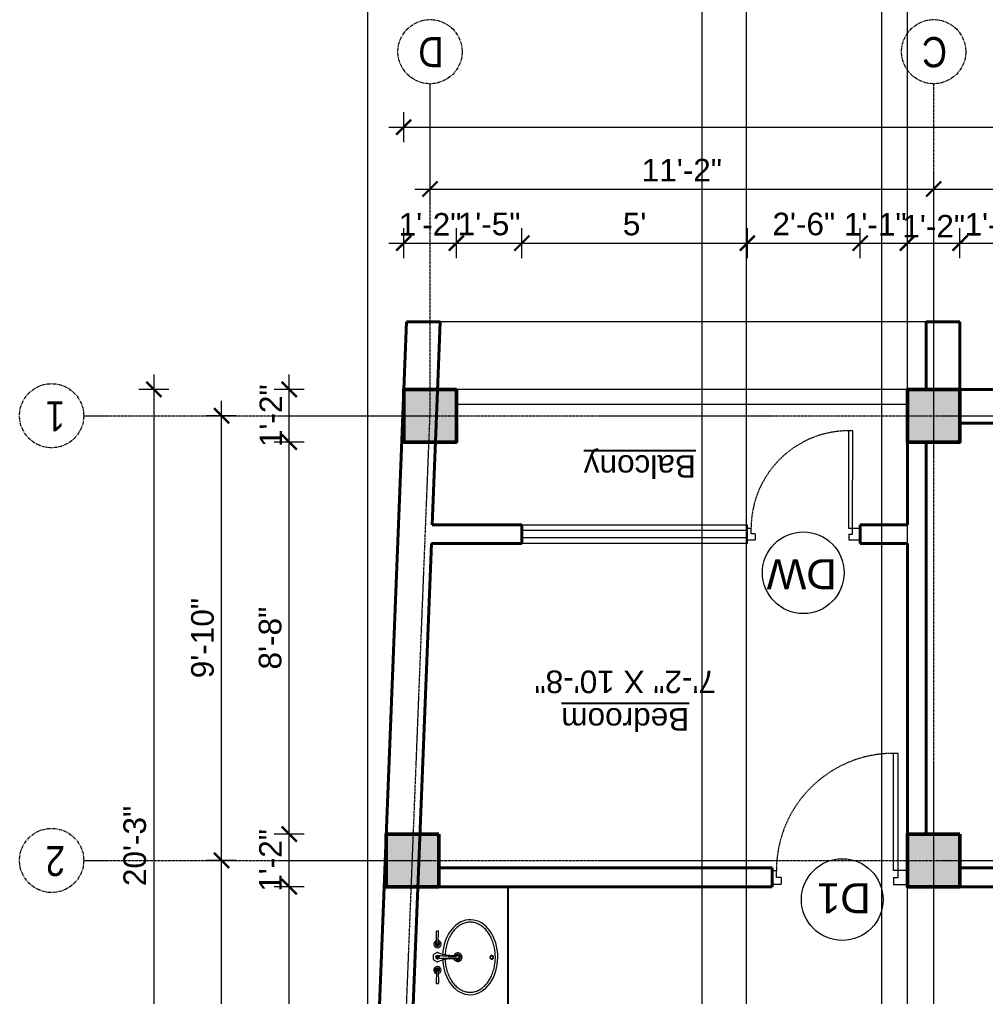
# Model space of a CAD drawing. Header units: inches. Extents: x 136316 to 155547, y -21384 to -17606.
# Drawn here: x 153879.2 to 154136.1, y -18420.4 to -18160.7 of the extents above; entities that cross this region are included whole.
import ezdxf

# ---------------------------------------------------------------- set-up
doc = ezdxf.new("R2010")
doc.units = ezdxf.units.IN
doc.header["$LTSCALE"] = 0.5
doc.header["$MEASUREMENT"] = 0
doc.header["$PDMODE"] = 66
doc.linetypes.add('CENTER', pattern=[2, 1.25, -0.25, 0.25, -0.25])
doc.linetypes.add('HIDDEN', pattern=[0.375, 0.25, -0.125])
for name, color, linetype, lineweight in [('Annotate-Lite.w', 177, 'Continuous', 9), ('Annotations-Bold.w', 177, 'Continuous', 13), ('C-COLUMN', 1, 'Continuous', 50), ('DIM', 4, 'Continuous', 5), ('DIM 1-100', 4, 'Continuous', 13), ('Door-Window.w', 4, 'Continuous', 15), ('Fittings', 9, 'Continuous', 5), ('PARAPET', 50, 'Continuous', 13), ('TEXT', 220, 'Continuous', 9), ('Toilet', 7, 'Continuous', 25), ('wall', 1, 'Continuous', 40)]:
    doc.layers.add(name, color=color, linetype=linetype, lineweight=lineweight)
doc.layers.add('furniture', color=31, linetype='Continuous')
doc.styles.add('ARAIL', font='ARIALN.TTF')
doc.styles.add('arial.', font='arial.ttf')
doc.styles.add('gaurav', font='arial.ttf')
doc.styles.get("Standard").update_dxf_attribs({"font": 'arial.ttf'})
doc.dimstyles.new('1 by 96', dxfattribs={"dimtxt": 6, "dimasz": 4, "dimexe": 4, "dimexo": 4, "dimgap": 2, "dimtad": 1, "dimdec": 0, "dimzin": 0, "dimdsep": 46, "dimlunit": 4, "dimtxsty": 'Standard', "dimblk": 'ARCHTICK', "dimcen": 0, "dimdle": 4, "dimadec": 0, "dimazin": 0, "dimtfac": 1, "dimtdec": 0, "dimtix": 1, "dimtofl": 0, "dimtmove": 1, "dimatfit": 3, "dimldrblk": 'ARCHTICK', "dimfxl": 4, "dimfxlon": 1, "dimtolj": 1, "dimtzin": 0, "dimlwd": -1, "dimlwe": -1, "dimarcsym": 0})

# ---------------------------------------------------------------- blocks, each defined once
blk = doc.blocks.new('3-0')
at = {"ltscale": 3}
for p, q in [((11063.05, 10097.68), (11065.97, 10099.9)), ((11065.25, 10097.81), (11066.71, 10098.92)), ((11065.97, 10099.9), (11066.71, 10098.92)), ((11063.05, 10097.68), (11064.53, 10095.73)), ((11065.99, 10096.84), (11064.53, 10095.73)), ((11065.99, 10096.84), (11065.25, 10097.81)), ((11085.5, 10074.13), (11110.32, 10092.96)), ((11111.05, 10091.97), (11110.32, 10092.96)), ((11086.24, 10073.15), (11111.05, 10091.97)), ((11084.04, 10073.02), (11082.57, 10071.91)), ((11084.04, 10073.02), (11084.78, 10072.04)), ((11084.78, 10072.04), (11086.24, 10073.15)), ((11086.24, 10073.15), (11085.5, 10074.13)), ((11087.72, 10071.2), (11086.24, 10073.15)), ((11082.57, 10071.91), (11084.79, 10068.98)), ((11084.79, 10068.98), (11087.72, 10071.2))]:
    blk.add_line(p, q, dxfattribs=at)
at = {"layer": 'Door-Window.w', "color": 9, "linetype": 'HIDDEN', "lineweight": 18}
blk.add_arc((11085.5, 10074.13), 31.16, 37.1906, 127.1465, dxfattribs=at)
blk = doc.blocks.new('A$C604E024C')
at = {"linetype": 'ByBlock'}
for p, q in [((-107.3, 6.3), (-198.2, 8.5)), ((-101.1, 4.4), (-101.1, -4.4)), ((-101.1, 4.4), (-100.5, 4.4)), ((-100.5, 4.4), (-100.5, 0.6)), ((-100.5, 0.6), (-96.6, 0.6)), ((-100.5, 0), (-100.5, -3.8)), ((-100.5, 0), (-96.6, 0)), ((-96.6, 4.4), (-96.6, 0.6)), ((-96.6, 4.4), (-96, 4.4)), ((-96, 4.4), (-96, -3.8)), ((-5.6, 4.4), (-5.6, -4.4)), ((-5.6, 4.4), (-5, 4.4)), ((-5, 4.4), (-5, -3.8)), ((0, 12.9), (0, -12.9)), ((1.2, 4.4), (1.2, -4.4)), ((1.2, 4.4), (3.5, 4.4)), ((1.8, 3.8), (1.8, 0.6)), ((1.8, 3.8), (3.5, 3.8)), ((1.8, 0.6), (3.5, 0.6)), ((100.4, 2.2), (101, 2.4)), ((107.3, 6.3), (198.2, 8.5)), ((199.2, 7.5), (199.2, -7.5)), ((-107.3, -6.3), (-198.2, -8.5)), ((-101.1, -4.4), (-100.5, -4.4)), ((-100.5, -3.8), (-100.5, -4.4)), ((-96.6, 0), (-96.6, -4.4)), ((-96.6, -4.4), (-96, -4.4)), ((-96, -3.8), (-96, -4.4)), ((-5.6, -4.4), (-1.2, -4.4)), ((-5, -3.8), (-1.2, -3.8)), ((-1.2, -3.8), (-1.2, -4.4)), ((1.2, -4.4), (3.5, -4.4)), ((1.8, 0), (1.8, -3.8)), ((1.8, 0), (3.5, 0)), ((1.8, -3.8), (3.5, -3.8)), ((100.4, -2.2), (101, -2.4)), ((107.3, -6.3), (198.2, -8.5))]:
    blk.add_line(p, q, dxfattribs=at)
for points in [[(34.8, -2.5), (34.8, -2.5, 0.267949), (34.8, 2.5), (19.6, 28.9, 0.267949), (15.2, 31.4), (-15.2, 31.4, 0.267949), (-19.6, 28.9), (-34.8, 2.5, 0.267949), (-34.8, -2.5)], [(0, 12.9), (-4.6, 12.9, 0.267949), (-8.9, 10.4), (-13.5, 2.5, 0.267949), (-13.5, -2.5), (-8.9, -10.4, 0.267949), (-4.6, -12.9), (0, -12.9)], [(0, 12.9), (4.6, 12.9, -0.267949), (8.9, 10.4), (13.5, 2.5, -0.267949), (13.5, -2.5), (8.9, -10.4, -0.267949), (4.6, -12.9), (0, -12.9)], [(-14.6, -149.3, 0.267949), (-14.6, -154.3), (-9.4, -163.2, 0.267949), (-5.1, -165.7), (0, -165.7)], [(14.6, -149.3, -0.267949), (14.6, -154.3), (9.5, -163.2, -0.267949), (5.2, -165.7), (0, -165.7)]]:
    blk.add_lwpolyline(points, format="xyb", dxfattribs=at)
for centre, radius, start, end in [((-148.2, 0), 51.6, 171.62848, 188.37152), ((-198.2, 7.5), 1, 88.57669, 180), ((-98.6, 0), 27.8, 193.93526, 166.06474), ((-98.6, 0), 16.1, 203.47719, 156.52281), ((-98.6, 0), 13.6, 207.82536, 152.17464), ((-98.6, 0), 10.7, 215.76651, 144.23349), ((3.5, 2.2), 2.2, 301.40481, 90), ((3.5, 2.2), 1.6, 270, 90.01417), ((3.5, -1.9), 2.5, 270, 62.70974), ((98.6, 0), 27.8, 13.93526, 346.06474), ((98.6, 0), 16.1, 23.47719, 336.52281), ((98.6, 0), 13.6, 27.82536, 332.17464), ((98.6, 0), 10.7, 35.76651, 324.23349), ((198.2, 7.5), 1, 0, 91.42331), ((-198.2, -7.5), 1, 180, 271.42331), ((-325.4, -117.3), 312.4, 354.13327, 21.56539), ((-1093.1, -109.8), 1085, 357.18281, 5.67785), ((3.5, -1.9), 1.9, 270, 90), ((1083.5, -109.3), 1075.4, 174.30277, 182.87364), ((324.5, -117.1), 311.5, 158.41566, 185.92552), ((198.2, -7.5), 1, 268.57669, 0)]:
    blk.add_arc(centre, radius, start, end, dxfattribs=at)
blk.add_ellipse((98.6, 0), major_axis=(0, 4.4), ratio=0.647537, start_param=-0.996154, end_param=4.137747, dxfattribs=at)
blk.add_open_spline([(100.4, 2.2), (100.2, 2.6), (100, 2.9), (99.5, 3.4), (99.3, 3.6), (98.9, 3.8), (98.7, 3.8), (98.6, 3.8), (98.4, 3.8), (98.1, 3.7), (97.7, 3.5), (97.5, 3.3), (97.1, 2.8), (96.9, 2.5), (96.6, 1.8), (96.5, 1.3), (96.3, 0.3), (96.3, -0.3), (96.5, -1.6), (96.7, -2.1), (97.1, -2.9), (97.4, -3.2), (97.9, -3.6), (98.1, -3.7), (98.6, -3.8), (98.8, -3.8), (99.3, -3.6), (99.6, -3.4), (100, -2.9), (100.2, -2.6), (100.4, -2.2)], degree=3, knots=[5.296065, 5.296065, 5.296065, 5.296065, 5.668493, 5.668493, 6.044953, 6.044953, 6.283185, 6.283185, 6.283185, 6.618814, 6.618814, 6.954443, 6.954443, 7.290072, 7.290072, 7.6257, 7.6257, 8.094621, 8.094621, 8.563542, 8.563542, 8.940002, 8.940002, 9.316461, 9.316461, 9.692921, 9.692921, 10.069381, 10.069381, 10.411893, 10.411893, 10.411893, 10.411893], dxfattribs=at)
blk = doc.blocks.new('basin')
for radius, start, end in [(1.14, 113.503, 66.2712), (0.79, 126.715, 52.8739)]:
    blk.add_arc((134195.31, -39122.53), radius, start, end)
blk.add_ellipse((134195.31, -39125.83), major_axis=(-9.97, 0), ratio=0.736887, start_param=4.757716, end_param=10.948885)
blk.add_ellipse((134195.31, -39131.57), major_axis=(0.448, 0), ratio=0.674502)
for points, knots in [([(134194.69, -39119.15), (134194.32, -39119.17), (134193.96, -39119.2), (134193.09, -39119.32), (134192.57, -39119.42), (134191.58, -39119.69), (134191.1, -39119.85), (134190.19, -39120.23), (134189.76, -39120.45), (134188.95, -39120.93), (134188.57, -39121.2), (134187.89, -39121.77), (134187.59, -39122.07), (134187.06, -39122.71), (134186.83, -39123.04), (134186.45, -39123.73), (134186.3, -39124.08), (134186.09, -39124.79), (134186.03, -39125.15), (134185.99, -39125.61), (134185.99, -39125.72), (134185.99, -39125.83), (134185.99, -39126.08), (134186.01, -39126.34), (134186.11, -39126.94), (134186.2, -39127.29), (134186.47, -39127.97), (134186.64, -39128.31), (134187.06, -39128.96), (134187.31, -39129.28), (134187.88, -39129.88), (134188.2, -39130.16), (134188.9, -39130.7), (134189.28, -39130.94), (134190.1, -39131.39), (134190.53, -39131.59), (134191.45, -39131.93), (134191.92, -39132.08), (134192.9, -39132.31), (134193.4, -39132.4), (134194.43, -39132.51), (134194.94, -39132.53), (134195.97, -39132.52), (134196.49, -39132.48), (134197.5, -39132.35), (134198, -39132.25), (134198.97, -39132), (134199.44, -39131.84), (134200.34, -39131.48), (134200.76, -39131.27), (134201.56, -39130.8), (134201.93, -39130.55), (134202.61, -39130), (134202.91, -39129.71), (134203.45, -39129.1), (134203.69, -39128.78), (134204.08, -39128.12), (134204.24, -39127.78), (134204.48, -39127.09), (134204.56, -39126.74), (134204.64, -39126.04), (134204.64, -39125.69), (134204.57, -39124.98), (134204.49, -39124.62), (134204.25, -39123.91), (134204.09, -39123.56), (134203.69, -39122.89), (134203.45, -39122.56), (134202.89, -39121.93), (134202.58, -39121.63), (134201.88, -39121.07), (134201.49, -39120.81), (134200.67, -39120.35), (134200.22, -39120.13), (134199.3, -39119.77), (134198.81, -39119.62), (134197.81, -39119.37), (134197.29, -39119.28), (134196.49, -39119.19), (134196.22, -39119.16), (134195.94, -39119.15)], [4.778413, 4.778413, 4.778413, 4.778413, 4.89303, 4.89303, 5.060537, 5.060537, 5.228045, 5.228045, 5.395552, 5.395552, 5.56306, 5.56306, 5.730567, 5.730567, 5.898075, 5.898075, 6.065582, 6.065582, 6.233089, 6.233089, 6.283185, 6.283185, 6.283185, 6.401225, 6.401225, 6.564378, 6.564378, 6.727532, 6.727532, 6.890685, 6.890685, 7.053839, 7.053839, 7.216992, 7.216992, 7.380146, 7.380146, 7.543299, 7.543299, 7.706452, 7.706452, 7.869606, 7.869606, 8.032759, 8.032759, 8.195913, 8.195913, 8.359066, 8.359066, 8.52222, 8.52222, 8.685373, 8.685373, 8.848527, 8.848527, 9.01168, 9.01168, 9.174834, 9.174834, 9.337987, 9.337987, 9.501141, 9.501141, 9.668648, 9.668648, 9.836155, 9.836155, 10.003663, 10.003663, 10.17117, 10.17117, 10.338678, 10.338678, 10.506185, 10.506185, 10.673693, 10.673693, 10.8412, 10.8412, 10.929386, 10.929386, 10.929386, 10.929386]), ([(134195.86, -39131.57), (134195.86, -39131.55), (134195.86, -39131.52), (134195.84, -39131.46), (134195.83, -39131.44), (134195.79, -39131.36), (134195.75, -39131.32), (134195.66, -39131.25), (134195.6, -39131.23), (134195.46, -39131.18), (134195.36, -39131.16), (134195.17, -39131.17), (134195.07, -39131.2), (134194.94, -39131.27), (134194.9, -39131.3), (134194.83, -39131.37), (134194.8, -39131.4), (134194.77, -39131.48), (134194.76, -39131.52), (134194.75, -39131.6), (134194.76, -39131.65), (134194.79, -39131.73), (134194.81, -39131.76), (134194.87, -39131.83), (134194.9, -39131.86), (134194.98, -39131.9), (134195.02, -39131.92), (134195.15, -39131.97), (134195.25, -39131.99), (134195.44, -39131.98), (134195.54, -39131.95), (134195.67, -39131.89), (134195.72, -39131.85), (134195.79, -39131.78), (134195.81, -39131.75), (134195.85, -39131.67), (134195.86, -39131.63), (134195.86, -39131.58), (134195.86, -39131.58), (134195.86, -39131.57)], [0, 0, 0, 0, 0.188397, 0.188397, 0.376794, 0.376794, 0.73698, 0.73698, 1.097166, 1.097166, 1.657793, 1.657793, 2.21842, 2.21842, 2.564182, 2.564182, 2.840364, 2.840364, 3.116547, 3.116547, 3.39273, 3.39273, 3.668913, 3.668913, 3.945096, 3.945096, 4.221279, 4.221279, 4.783807, 4.783807, 5.346334, 5.346334, 5.697184, 5.697184, 5.974645, 5.974645, 6.252106, 6.252106, 6.283185, 6.283185, 6.283185, 6.283185])]:
    blk.add_open_spline(points, degree=3, knots=knots)
at = {"xscale": 0.03499430959345774, "yscale": 0.03499430959345774, "zscale": 0.03499430959345774, "rotation": 359.9929103328581}
blk.add_blockref('A$C604E024C', (134195.31, -39117.12), dxfattribs=at)
blk = doc.blocks.new('_ArchTick')
at = {"color": 0, "linetype": 'ByBlock', "const_width": 0.15}
blk.add_lwpolyline([(-0.5, -0.5), (0.5, 0.5)], dxfattribs=at)
blk = doc.blocks.new('*D772')
at = {"layer": 'Defpoints', "color": 0, "transparency": 16777216}
for p in [(153950.93, -18391.27), (153976.71, -18391.27), (153972.27, -18487.87)]:
    blk.add_point(p, dxfattribs=at)
at = {"layer": 'DIM 1-100', "color": 0, "transparency": 16777216}
for p, q in [((153950.93, -18491.87), (153950.93, -18387.27)), ((153954.93, -18391.27), (153946.93, -18391.27)), ((153954.93, -18487.87), (153946.93, -18487.87))]:
    blk.add_line(p, q, dxfattribs=at)
at = {"layer": 'DIM 1-100', "color": 0, "transparency": 16777216, "xscale": 4, "yscale": 4, "zscale": 4}
for p, rotation in [((153950.93, -18391.27), 90), ((153950.93, -18487.87), 270)]:
    blk.add_blockref('_ArchTick', p, dxfattribs=dict(at, rotation=rotation))
at = {"layer": 'DIM 1-100', "color": 0, "transparency": 16777216, "insert": (153945.87, -18439.57), "char_height": 6, "attachment_point": 5, "rotation": 90}
blk.add_mtext('\\A1;8\'-1"', dxfattribs=at)
blk = doc.blocks.new('*D773')
at = {"layer": 'Defpoints', "color": 0, "transparency": 16777216}
for p in [(153950.93, -18377.27), (153976.71, -18377.27), (153976.71, -18391.27)]:
    blk.add_point(p, dxfattribs=at)
at = {"layer": 'DIM 1-100', "color": 0, "transparency": 16777216}
for p, q in [((153950.93, -18395.27), (153950.93, -18373.27)), ((153954.93, -18377.27), (153946.93, -18377.27)), ((153954.93, -18391.27), (153946.93, -18391.27))]:
    blk.add_line(p, q, dxfattribs=at)
at = {"layer": 'DIM 1-100', "color": 0, "transparency": 16777216, "xscale": 4, "yscale": 4, "zscale": 4}
for p, rotation in [((153950.93, -18377.27), 90), ((153950.93, -18391.27), 270)]:
    blk.add_blockref('_ArchTick', p, dxfattribs=dict(at, rotation=rotation))
at = {"layer": 'DIM 1-100', "color": 0, "transparency": 16777216, "insert": (153945.92, -18384.27), "char_height": 6, "attachment_point": 5, "rotation": 90}
blk.add_mtext('\\A1;1\'-2"', dxfattribs=at)
blk = doc.blocks.new('*D774')
at = {"layer": 'Defpoints', "color": 0, "transparency": 16777216}
for p in [(153950.93, -18273.04), (153981.37, -18273.04), (153976.71, -18377.27)]:
    blk.add_point(p, dxfattribs=at)
at = {"layer": 'DIM 1-100', "color": 0, "transparency": 16777216}
for p, q in [((153950.93, -18381.27), (153950.93, -18269.04)), ((153954.93, -18273.04), (153946.93, -18273.04)), ((153954.93, -18377.27), (153946.93, -18377.27))]:
    blk.add_line(p, q, dxfattribs=at)
at = {"layer": 'DIM 1-100', "color": 0, "transparency": 16777216, "xscale": 4, "yscale": 4, "zscale": 4}
for p, rotation in [((153950.93, -18273.04), 90), ((153950.93, -18377.27), 270)]:
    blk.add_blockref('_ArchTick', p, dxfattribs=dict(at, rotation=rotation))
at = {"layer": 'DIM 1-100', "color": 0, "transparency": 16777216, "insert": (153945.87, -18325.16), "char_height": 6, "attachment_point": 5, "rotation": 90}
blk.add_mtext('\\A1;8\'-8"', dxfattribs=at)
blk = doc.blocks.new('*D775')
at = {"layer": 'Defpoints', "color": 0, "transparency": 16777216}
for p in [(153950.93, -18259.04), (153981.37, -18259.04), (153981.37, -18273.04)]:
    blk.add_point(p, dxfattribs=at)
at = {"layer": 'DIM 1-100', "color": 0, "transparency": 16777216}
for p, q in [((153950.93, -18277.04), (153950.93, -18255.04)), ((153954.93, -18259.04), (153946.93, -18259.04)), ((153954.93, -18273.04), (153946.93, -18273.04))]:
    blk.add_line(p, q, dxfattribs=at)
at = {"layer": 'DIM 1-100', "color": 0, "transparency": 16777216, "xscale": 4, "yscale": 4, "zscale": 4}
for p, rotation in [((153950.93, -18259.04), 90), ((153950.93, -18273.04), 270)]:
    blk.add_blockref('_ArchTick', p, dxfattribs=dict(at, rotation=rotation))
at = {"layer": 'DIM 1-100', "color": 0, "transparency": 16777216, "insert": (153946.04, -18266.04), "char_height": 6, "attachment_point": 5, "rotation": 90}
blk.add_mtext('\\A1;1\'-2"', dxfattribs=at)
blk = doc.blocks.new('*D776')
at = {"layer": 'Defpoints', "color": 0, "transparency": 16777216}
for p in [(153932.93, -18384.27), (153976.43, -18384.27), (153972.27, -18494.87)]:
    blk.add_point(p, dxfattribs=at)
at = {"layer": 'DIM 1-100', "color": 0, "transparency": 16777216}
for p, q in [((153932.93, -18498.87), (153932.93, -18380.27)), ((153936.93, -18384.27), (153928.93, -18384.27)), ((153936.93, -18494.87), (153928.93, -18494.87))]:
    blk.add_line(p, q, dxfattribs=at)
at = {"layer": 'DIM 1-100', "color": 0, "transparency": 16777216, "xscale": 4, "yscale": 4, "zscale": 4}
for p, rotation in [((153932.93, -18384.27), 90), ((153932.93, -18494.87), 270)]:
    blk.add_blockref('_ArchTick', p, dxfattribs=dict(at, rotation=rotation))
at = {"layer": 'DIM 1-100', "color": 0, "transparency": 16777216, "insert": (153927.86, -18439.57), "char_height": 6, "attachment_point": 5, "rotation": 90}
blk.add_mtext('\\A1;9\'-3"', dxfattribs=at)
blk = doc.blocks.new('*D777')
at = {"layer": 'Defpoints', "color": 0, "transparency": 16777216}
for p in [(153932.93, -18266.04), (153981.09, -18266.04), (153976.43, -18384.27)]:
    blk.add_point(p, dxfattribs=at)
at = {"layer": 'DIM 1-100', "color": 0, "transparency": 16777216}
for p, q in [((153932.93, -18388.27), (153932.93, -18262.04)), ((153936.93, -18266.04), (153928.93, -18266.04)), ((153936.93, -18384.27), (153928.93, -18384.27))]:
    blk.add_line(p, q, dxfattribs=at)
at = {"layer": 'DIM 1-100', "color": 0, "transparency": 16777216, "xscale": 4, "yscale": 4, "zscale": 4}
for p, rotation in [((153932.93, -18266.04), 90), ((153932.93, -18384.27), 270)]:
    blk.add_blockref('_ArchTick', p, dxfattribs=dict(at, rotation=rotation))
at = {"layer": 'DIM 1-100', "color": 0, "transparency": 16777216, "insert": (153927.87, -18325.16), "char_height": 6, "attachment_point": 5, "rotation": 90}
blk.add_mtext('\\A1;9\'-10"', dxfattribs=at)
blk = doc.blocks.new('*D778')
at = {"layer": 'Defpoints', "color": 0, "transparency": 16777216}
for p in [(153981.37, -18259.04), (153914.93, -18501.81), (153971.8, -18501.81)]:
    blk.add_point(p, dxfattribs=at)
at = {"layer": 'DIM 1-100', "color": 0, "transparency": 16777216}
for p, q in [((153914.93, -18255.04), (153914.93, -18505.81)), ((153918.93, -18259.04), (153910.93, -18259.04)), ((153918.93, -18501.81), (153910.93, -18501.81))]:
    blk.add_line(p, q, dxfattribs=at)
at = {"layer": 'DIM 1-100', "color": 0, "transparency": 16777216, "xscale": 4, "yscale": 4, "zscale": 4}
for p, rotation in [((153914.93, -18259.04), 90), ((153914.93, -18501.81), 270)]:
    blk.add_blockref('_ArchTick', p, dxfattribs=dict(at, rotation=rotation))
at = {"layer": 'DIM 1-100', "color": 0, "transparency": 16777216, "insert": (153909.86, -18380.42), "char_height": 6, "attachment_point": 5, "rotation": 90}
blk.add_mtext('\\A1;20\'-3"', dxfattribs=at)
blk = doc.blocks.new('*D853')
at = {"layer": 'Defpoints', "color": 0, "transparency": 16777216}
for p in [(153995.37, -18220.16), (153981.37, -18259.04), (153995.37, -18259.04)]:
    blk.add_point(p, dxfattribs=at)
at = {"layer": 'DIM 1-100', "color": 0, "transparency": 16777216}
for p, q in [((153981.37, -18224.16), (153981.37, -18216.16)), ((153995.37, -18224.16), (153995.37, -18216.16)), ((153977.37, -18220.16), (153999.37, -18220.16))]:
    blk.add_line(p, q, dxfattribs=at)
at = {"layer": 'DIM 1-100', "color": 0, "transparency": 16777216, "xscale": 4, "yscale": 4, "zscale": 4, "rotation": 180}
blk.add_blockref('_ArchTick', (153981.37, -18220.16), dxfattribs=at)
at = {"layer": 'DIM 1-100', "color": 0, "transparency": 16777216, "xscale": 4, "yscale": 4, "zscale": 4}
blk.add_blockref('_ArchTick', (153995.37, -18220.16), dxfattribs=at)
at = {"layer": 'DIM 1-100', "color": 0, "transparency": 16777216, "insert": (153988.37, -18215.15), "char_height": 6, "attachment_point": 5}
blk.add_mtext('\\A1;1\'-2"', dxfattribs=at)
blk = doc.blocks.new('*D854')
at = {"layer": 'Defpoints', "color": 0, "transparency": 16777216}
for p in [(154012.78, -18220.16), (153995.37, -18259.04), (154012.78, -18295.04)]:
    blk.add_point(p, dxfattribs=at)
at = {"layer": 'DIM 1-100', "color": 0, "transparency": 16777216}
for p, q in [((153995.37, -18224.16), (153995.37, -18216.16)), ((154012.78, -18224.16), (154012.78, -18216.16)), ((153991.37, -18220.16), (154016.78, -18220.16))]:
    blk.add_line(p, q, dxfattribs=at)
at = {"layer": 'DIM 1-100', "color": 0, "transparency": 16777216, "xscale": 4, "yscale": 4, "zscale": 4, "rotation": 180}
blk.add_blockref('_ArchTick', (153995.37, -18220.16), dxfattribs=at)
at = {"layer": 'DIM 1-100', "color": 0, "transparency": 16777216, "xscale": 4, "yscale": 4, "zscale": 4}
blk.add_blockref('_ArchTick', (154012.78, -18220.16), dxfattribs=at)
at = {"layer": 'DIM 1-100', "color": 0, "transparency": 16777216, "insert": (154004.08, -18215.1), "char_height": 6, "attachment_point": 5}
blk.add_mtext('\\A1;1\'-5"', dxfattribs=at)
blk = doc.blocks.new('*D855')
at = {"layer": 'Defpoints', "color": 0, "transparency": 16777216}
for p in [(154072.78, -18220.16), (154012.78, -18295.04), (154072.78, -18295.04)]:
    blk.add_point(p, dxfattribs=at)
at = {"layer": 'DIM 1-100', "color": 0, "transparency": 16777216}
for p, q in [((154012.78, -18224.16), (154012.78, -18216.16)), ((154072.78, -18224.16), (154072.78, -18216.16)), ((154008.78, -18220.16), (154076.78, -18220.16))]:
    blk.add_line(p, q, dxfattribs=at)
at = {"layer": 'DIM 1-100', "color": 0, "transparency": 16777216, "xscale": 4, "yscale": 4, "zscale": 4, "rotation": 180}
blk.add_blockref('_ArchTick', (154012.78, -18220.16), dxfattribs=at)
at = {"layer": 'DIM 1-100', "color": 0, "transparency": 16777216, "xscale": 4, "yscale": 4, "zscale": 4}
blk.add_blockref('_ArchTick', (154072.78, -18220.16), dxfattribs=at)
at = {"layer": 'DIM 1-100', "color": 0, "transparency": 16777216, "insert": (154042.78, -18215.11), "char_height": 6, "attachment_point": 5}
blk.add_mtext("\\A1;5'", dxfattribs=at)
blk = doc.blocks.new('*D856')
at = {"layer": 'Defpoints', "color": 0, "transparency": 16777216}
for p in [(154102.78, -18220.16), (154072.78, -18295.04), (154102.78, -18295.04)]:
    blk.add_point(p, dxfattribs=at)
at = {"layer": 'DIM 1-100', "color": 0, "transparency": 16777216}
for p, q in [((154072.78, -18224.16), (154072.78, -18216.16)), ((154102.78, -18224.16), (154102.78, -18216.16)), ((154068.78, -18220.16), (154106.78, -18220.16))]:
    blk.add_line(p, q, dxfattribs=at)
at = {"layer": 'DIM 1-100', "color": 0, "transparency": 16777216, "xscale": 4, "yscale": 4, "zscale": 4, "rotation": 180}
blk.add_blockref('_ArchTick', (154072.78, -18220.16), dxfattribs=at)
at = {"layer": 'DIM 1-100', "color": 0, "transparency": 16777216, "xscale": 4, "yscale": 4, "zscale": 4}
blk.add_blockref('_ArchTick', (154102.78, -18220.16), dxfattribs=at)
at = {"layer": 'DIM 1-100', "color": 0, "transparency": 16777216, "insert": (154087.78, -18215.1), "char_height": 6, "attachment_point": 5}
blk.add_mtext('\\A1;2\'-6"', dxfattribs=at)
blk = doc.blocks.new('*D857')
at = {"layer": 'Defpoints', "color": 0, "transparency": 16777216}
for p in [(154115.33, -18220.16), (154115.33, -18273.04), (154102.78, -18295.04)]:
    blk.add_point(p, dxfattribs=at)
at = {"layer": 'DIM 1-100', "color": 0, "transparency": 16777216}
for p, q in [((154102.78, -18224.16), (154102.78, -18216.16)), ((154115.33, -18224.16), (154115.33, -18216.16)), ((154098.78, -18220.16), (154119.33, -18220.16))]:
    blk.add_line(p, q, dxfattribs=at)
at = {"layer": 'DIM 1-100', "color": 0, "transparency": 16777216, "xscale": 4, "yscale": 4, "zscale": 4, "rotation": 180}
blk.add_blockref('_ArchTick', (154102.78, -18220.16), dxfattribs=at)
at = {"layer": 'DIM 1-100', "color": 0, "transparency": 16777216, "xscale": 4, "yscale": 4, "zscale": 4}
blk.add_blockref('_ArchTick', (154115.33, -18220.16), dxfattribs=at)
at = {"layer": 'DIM 1-100', "color": 0, "transparency": 16777216, "insert": (154106.78, -18215.15), "char_height": 6, "attachment_point": 5}
blk.add_mtext('\\A1;1\'-1"', dxfattribs=at)
blk = doc.blocks.new('*D858')
at = {"layer": 'Defpoints', "color": 0, "transparency": 16777216}
for p in [(154129.33, -18220.16), (154129.33, -18259.04), (154115.33, -18273.04)]:
    blk.add_point(p, dxfattribs=at)
at = {"layer": 'DIM 1-100', "color": 0, "transparency": 16777216}
for p, q in [((154115.33, -18224.16), (154115.33, -18216.16)), ((154129.33, -18224.16), (154129.33, -18216.16)), ((154111.33, -18220.16), (154133.33, -18220.16))]:
    blk.add_line(p, q, dxfattribs=at)
at = {"layer": 'DIM 1-100', "color": 0, "transparency": 16777216, "xscale": 4, "yscale": 4, "zscale": 4, "rotation": 180}
blk.add_blockref('_ArchTick', (154115.33, -18220.16), dxfattribs=at)
at = {"layer": 'DIM 1-100', "color": 0, "transparency": 16777216, "xscale": 4, "yscale": 4, "zscale": 4}
blk.add_blockref('_ArchTick', (154129.33, -18220.16), dxfattribs=at)
at = {"layer": 'DIM 1-100', "color": 0, "transparency": 16777216, "insert": (154122.33, -18215.65), "char_height": 6, "attachment_point": 5}
blk.add_mtext('\\A1;1\'-2"', dxfattribs=at)
blk = doc.blocks.new('*D859')
at = {"layer": 'Defpoints', "color": 0, "transparency": 16777216}
for p in [(154142.88, -18220.16), (154129.33, -18259.04), (154142.88, -18259.04)]:
    blk.add_point(p, dxfattribs=at)
at = {"layer": 'DIM 1-100', "color": 0, "transparency": 16777216}
for p, q in [((154129.33, -18224.16), (154129.33, -18216.16)), ((154142.88, -18224.16), (154142.88, -18216.16)), ((154125.33, -18220.16), (154146.88, -18220.16))]:
    blk.add_line(p, q, dxfattribs=at)
at = {"layer": 'DIM 1-100', "color": 0, "transparency": 16777216, "xscale": 4, "yscale": 4, "zscale": 4, "rotation": 180}
blk.add_blockref('_ArchTick', (154129.33, -18220.16), dxfattribs=at)
at = {"layer": 'DIM 1-100', "color": 0, "transparency": 16777216, "xscale": 4, "yscale": 4, "zscale": 4}
blk.add_blockref('_ArchTick', (154142.88, -18220.16), dxfattribs=at)
at = {"layer": 'DIM 1-100', "color": 0, "transparency": 16777216, "insert": (154138.88, -18215.15), "char_height": 6, "attachment_point": 5}
blk.add_mtext('\\A1;1\'-2"', dxfattribs=at)
blk = doc.blocks.new('*D869')
at = {"layer": 'Defpoints', "color": 0, "transparency": 16777216}
for p in [(154122.33, -18205.76), (153988.37, -18259.04), (154122.33, -18259.04)]:
    blk.add_point(p, dxfattribs=at)
at = {"layer": 'DIM 1-100', "color": 0, "transparency": 16777216}
for p, q in [((153988.37, -18209.76), (153988.37, -18201.76)), ((154122.33, -18209.76), (154122.33, -18201.76)), ((153984.37, -18205.76), (154126.33, -18205.76))]:
    blk.add_line(p, q, dxfattribs=at)
at = {"layer": 'DIM 1-100', "color": 0, "transparency": 16777216, "xscale": 4, "yscale": 4, "zscale": 4, "rotation": 180}
blk.add_blockref('_ArchTick', (153988.37, -18205.76), dxfattribs=at)
at = {"layer": 'DIM 1-100', "color": 0, "transparency": 16777216, "xscale": 4, "yscale": 4, "zscale": 4}
blk.add_blockref('_ArchTick', (154122.33, -18205.76), dxfattribs=at)
at = {"layer": 'DIM 1-100', "color": 0, "transparency": 16777216, "insert": (154055.35, -18200.75), "char_height": 6, "attachment_point": 5}
blk.add_mtext('\\A1;11\'-2"', dxfattribs=at)
blk = doc.blocks.new('*D870')
at = {"layer": 'Defpoints', "color": 0, "transparency": 16777216}
for p in [(154258.83, -18205.76), (154122.33, -18259.04), (154258.83, -18259.04)]:
    blk.add_point(p, dxfattribs=at)
at = {"layer": 'DIM 1-100', "color": 0, "transparency": 16777216}
for p, q in [((154122.33, -18209.76), (154122.33, -18201.76)), ((154258.83, -18209.76), (154258.83, -18201.76)), ((154118.33, -18205.76), (154262.83, -18205.76))]:
    blk.add_line(p, q, dxfattribs=at)
at = {"layer": 'DIM 1-100', "color": 0, "transparency": 16777216, "xscale": 4, "yscale": 4, "zscale": 4, "rotation": 180}
blk.add_blockref('_ArchTick', (154122.33, -18205.76), dxfattribs=at)
at = {"layer": 'DIM 1-100', "color": 0, "transparency": 16777216, "xscale": 4, "yscale": 4, "zscale": 4}
blk.add_blockref('_ArchTick', (154258.83, -18205.76), dxfattribs=at)
at = {"layer": 'DIM 1-100', "color": 0, "transparency": 16777216, "insert": (154190.58, -18200.7), "char_height": 6, "attachment_point": 5}
blk.add_mtext('\\A1;11\'-5"', dxfattribs=at)
blk = doc.blocks.new('*D800')
at = {"layer": 'Defpoints', "color": 0, "transparency": 16777216}
for p in [(154373.48, -18189.32), (153981.37, -18259.04), (154373.48, -18377.27)]:
    blk.add_point(p, dxfattribs=at)
at = {"layer": 'DIM 1-100', "color": 0, "transparency": 16777216}
for p, q in [((153981.37, -18193.32), (153981.37, -18185.32)), ((154373.48, -18193.32), (154373.48, -18185.32)), ((153977.37, -18189.32), (154377.48, -18189.32))]:
    blk.add_line(p, q, dxfattribs=at)
at = {"layer": 'DIM 1-100', "color": 0, "transparency": 16777216, "xscale": 4, "yscale": 4, "zscale": 4, "rotation": 180}
blk.add_blockref('_ArchTick', (153981.37, -18189.32), dxfattribs=at)
at = {"layer": 'DIM 1-100', "color": 0, "transparency": 16777216, "xscale": 4, "yscale": 4, "zscale": 4}
blk.add_blockref('_ArchTick', (154373.48, -18189.32), dxfattribs=at)
at = {"layer": 'DIM 1-100', "color": 0, "transparency": 16777216, "insert": (154177.42, -18184.26), "char_height": 6, "attachment_point": 5}
blk.add_mtext('\\A1;32\'-8"', dxfattribs=at)

msp = doc.modelspace()

# ---------------------------------------------------------------- hatches: boundary and pattern name
at = {"layer": 'C-COLUMN'}
h = msp.add_hatch(color=256, dxfattribs=at)
h.dxf.hatch_style = 1
h.paths.add_polyline_path([(153981.37, -18273.04), (153995.37, -18273.04), (153995.37, -18259.04), (153981.37, -18259.04)])
h = msp.add_hatch(color=256, dxfattribs=at)
h.dxf.hatch_style = 1
h.paths.add_polyline_path([(154115.33, -18273.04), (154129.33, -18273.04), (154129.33, -18259.04), (154115.33, -18259.04)])
h = msp.add_hatch(color=256, dxfattribs=at)
h.dxf.hatch_style = 1
h.paths.add_polyline_path([(153976.71, -18391.27), (153990.71, -18391.27), (153990.71, -18377.27), (153976.71, -18377.27)])
h = msp.add_hatch(color=256, dxfattribs=at)
h.dxf.hatch_style = 1
h.paths.add_polyline_path([(154115.33, -18391.27), (154129.33, -18391.27), (154129.33, -18377.27), (154115.33, -18377.27)])

# ---------------------------------------------------------------- linework, layer by layer
at = {"layer": 'Annotate-Lite.w'}
for p in [(153971.8, -19772.42), (154060.79, -19776.75), (154072.56, -19046.46), (154108.56, -19047.46), (154115.33, -19794.09)]:
    msp.add_xline(p, (0, 1), dxfattribs=at)
at = {"layer": 'Annotate-Lite.w', "ltscale": 0.005}
for centre in [(154087.64, -18307.79), (154098.02, -18394.68)]:
    msp.add_circle(centre, 10.86, dxfattribs=at)
at = {"layer": 'Annotations-Bold.w', "linetype": 'CENTER', "ltscale": 0.3}
for p, q in [((154122.33, -18624.52), (154122.33, -18177.77)), ((153896.26, -18266.04), (154456.48, -18266.04)), ((153896.26, -18384.27), (154456.48, -18384.27))]:
    msp.add_line(p, q, dxfattribs=at)
msp.add_lwpolyline([(153979.27, -18624.52), (153979.27, -18494.87), (153988.37, -18266.04), (153988.37, -18177.77)], dxfattribs=at)
at = {"layer": 'Annotations-Bold.w', "linetype": 'CENTER', "ltscale": 1.5}
for centre in [(153988.37, -18169.24), (154122.33, -18169.24), (153887.72, -18266.04), (153887.72, -18384.27)]:
    msp.add_circle(centre, 8.53, dxfattribs=at)
at = {"layer": 'C-COLUMN'}
for points in [[(153995.37, -18259.04), (153981.37, -18259.04), (153981.37, -18273.04), (153995.37, -18273.04)], [(154129.33, -18259.04), (154115.33, -18259.04), (154115.33, -18273.04), (154129.33, -18273.04)], [(153990.71, -18377.27), (153976.71, -18377.27), (153976.71, -18391.27), (153990.71, -18391.27)], [(154129.33, -18377.27), (154115.33, -18377.27), (154115.33, -18391.27), (154129.33, -18391.27)]]:
    msp.add_lwpolyline(points, close=True, dxfattribs=at)
at = {"layer": 'DIM'}
for p, q in [((154012.78, -18295.04), (154072.78, -18295.04)), ((154072.78, -18300.04), (154072.78, -18295.04)), ((154072.78, -18296.54), (154012.78, -18296.54)), ((154072.78, -18298.54), (154012.78, -18298.54)), ((154072.78, -18300.04), (154012.78, -18300.04))]:
    msp.add_line(p, q, dxfattribs=at)
at = {"layer": 'furniture'}
msp.add_line((154009.18, -18427.27), (154009.18, -18391.27), dxfattribs=at)
at = {"layer": 'PARAPET', "ltscale": 100}
for p, q in [((153981.37, -18259.04), (153982.08, -18241.04)), ((154120.33, -18241.04), (153991.09, -18241.04)), ((154115.33, -18259.04), (153995.37, -18259.04)), ((154115.33, -18263.04), (153995.37, -18263.04))]:
    msp.add_line(p, q, dxfattribs=at)
at = {"layer": 'Toilet'}
msp.add_line((153981.37, -18259.04), (153971.8, -18501.81), dxfattribs=at)
at = {"layer": 'wall'}
for p, q in [((153981.37, -18259.04), (153982.08, -18241.04)), ((153991.09, -18241.04), (153982.08, -18241.04)), ((153990.36, -18259.4), (153991.09, -18241.04)), ((154120.33, -18259.04), (154120.33, -18241.04)), ((154129.33, -18241.04), (154120.33, -18241.04)), ((154129.33, -18259.04), (154129.33, -18241.04)), ((153981.37, -18259.04), (153971.8, -18501.81)), ((153990.36, -18259.4), (153988.96, -18295.04)), ((154142.88, -18259.04), (154129.33, -18259.04)), ((154142.88, -18268.04), (154129.33, -18268.04)), ((154115.33, -18273.04), (154115.33, -18295.04)), ((154120.33, -18273.04), (154120.33, -18377.27)), ((154012.78, -18295.04), (153988.96, -18295.04)), ((154012.78, -18295.04), (154012.78, -18300.04)), ((154102.78, -18295.04), (154115.33, -18295.04)), ((154102.78, -18300.04), (154102.78, -18295.04)), ((154102.78, -18300.04), (154102.78, -18295.04)), ((153988.76, -18300.04), (153983.74, -18427.27)), ((154012.78, -18300.04), (153988.76, -18300.04)), ((154102.78, -18300.04), (154115.33, -18300.04)), ((154115.33, -18300.04), (154115.33, -18377.27)), ((154079.33, -18386.27), (153990.71, -18386.27)), ((154079.33, -18386.27), (154079.33, -18391.27)), ((154196.83, -18386.27), (154129.33, -18386.27)), ((154079.33, -18391.27), (153990.71, -18391.27)), ((154196.83, -18391.27), (154129.33, -18391.27))]:
    msp.add_line(p, q, dxfattribs=at)

# ---------------------------------------------------------------- block references
at = {"layer": 'Door-Window.w', "linetype": 'ByBlock'}
for p, xscale, yscale, zscale, rotation in [((155186.69, -30728.63), 0.8331589850765497, 0.8331589850765497, 0.8331589850765497, 52.73306286131267), ((155435.89, -33304.37), 0.9997912369827213, 0.9997912369827213, 0.9997912369827213, 52.80940478849013), ((155139.69, -5998.62), -0.8331589850765497, 0.8331589850765497, 0.8331589850765497, 127.2669371386873)]:
    msp.add_blockref('3-0', p, dxfattribs=dict(at, xscale=xscale, yscale=yscale, zscale=zscale, rotation=rotation))
at = {"layer": 'Fittings', "lineweight": 15, "rotation": 89.81627990085681}
msp.add_blockref('basin', (114443.12, -152479.17), dxfattribs=at)

# ---------------------------------------------------------------- texts
at = {"layer": 'Annotate-Lite.w', "ltscale": 0.005, "char_height": 8, "attachment_point": 1, "rotation": 180, "style": 'gaurav'}
for s, insert in [('DW', (154096.53, -18312.19)), ('D1', (154105.56, -18398.33))]:
    msp.add_mtext_dynamic_manual_height_columns(s, width=8, gutter_width=100, heights=[0], dxfattribs=dict(at, insert=insert))
at = {"layer": 'Annotations-Bold.w', "linetype": 'CENTER', "ltscale": 1.5, "char_height": 8, "attachment_point": 1, "rotation": 180, "style": 'ARAIL'}
for s, insert in [('D', (153991.91, -18173.37)), ('C', (154125.86, -18173.37)), ('1', (153891.26, -18270.18)), ('2', (153891.26, -18388.41))]:
    msp.add_mtext_dynamic_manual_height_columns(s, width=6.5393, gutter_width=100, heights=[0], dxfattribs=dict(at, insert=insert))
at = {"layer": 'TEXT', "lineweight": -2, "char_height": 6, "width": 127.5059, "attachment_point": 5, "rotation": 180, "style": 'arial.'}
for s, insert in [('{\\LBalcony}', (154044.18, -18278.63)), ('{\\LBedroom\\P}7\'-2" X 10\'-8"', (154040.3, -18341.74))]:
    msp.add_mtext(s, dxfattribs=dict(at, insert=insert))

# ---------------------------------------------------------------- dimensions: what is measured, and where the dimension line sits
at = {"layer": 'DIM 1-100'}
for base, p1, p2, angle, picture, middle in [((154373.48, -18189.32), (153981.37, -18259.04), (154373.48, -18377.27), 180, '*D800', (154177.42, -18184.26)), ((154122.33, -18205.76), (153988.37, -18259.04), (154122.33, -18259.04), 180, '*D869', (154055.35, -18200.75)), ((154258.8277432, -18205.7597289), (154122.3277432, -18259.04097889), (154258.8277432, -18259.04097889), 180, '*D870', (154190.5777432, -18200.69629097)), ((154072.78, -18220.16), (154012.78, -18295.04), (154072.78, -18295.04), 180, '*D855', (154042.78, -18215.11)), ((154102.78, -18220.16), (154072.78, -18295.04), (154102.78, -18295.04), 180, '*D856', (154087.78, -18215.1)), ((153914.93, -18501.81), (153981.37, -18259.04), (153971.8, -18501.81), 270, '*D778', (153909.86, -18380.42)), ((153932.93, -18266.04), (153976.43, -18384.27), (153981.09, -18266.04), 270, '*D777', (153927.87, -18325.16)), ((153950.93, -18273.04), (153976.71, -18377.27), (153981.37, -18273.04), 270, '*D774', (153945.87, -18325.16)), ((153932.93, -18384.27), (153972.27, -18494.87), (153976.43, -18384.27), 270, '*D776', (153927.86, -18439.57)), ((153950.93, -18391.27), (153972.27, -18487.87), (153976.71, -18391.27), 270, '*D772', (153945.87, -18439.57))]:
    dim = msp.add_linear_dim(base=base, p1=p1, p2=p2, angle=angle, dimstyle='1 by 96', dxfattribs=at)
    dim.commit()
    dim.dimension.update_dxf_attribs({"geometry": picture, "text_midpoint": middle})
for base, p1, p2, angle, picture, middle in [((153995.37, -18220.16), (153981.37, -18259.04), (153995.37, -18259.04), 180, '*D853', (153988.37, -18220.16)), ((154012.78, -18220.16), (153995.37, -18259.04), (154012.78, -18295.04), 180, '*D854', (154004.08, -18220.16)), ((154115.33, -18220.16), (154102.78, -18295.04), (154115.33, -18273.04), 180, '*D857', (154106.78, -18220.16)), ((154129.33, -18220.16), (154115.33, -18273.04), (154129.33, -18259.04), 180, '*D858', (154122.33, -18220.66)), ((154142.88, -18220.16), (154129.33, -18259.04), (154142.88, -18259.04), 180, '*D859', (154138.88, -18220.16)), ((153950.93, -18259.04), (153981.37, -18273.04), (153981.37, -18259.04), 270, '*D775', (153951.05, -18266.04)), ((153950.93, -18377.27), (153976.71, -18391.27), (153976.71, -18377.27), 270, '*D773', (153950.93, -18384.27))]:
    dim = msp.add_linear_dim(base=base, p1=p1, p2=p2, angle=angle, dimstyle='1 by 96', dxfattribs=at)
    dim.commit()
    dim.dimension.update_dxf_attribs({"geometry": picture, "text_midpoint": middle, "dimtype": 160})

doc.saveas('drawing.dxf')
